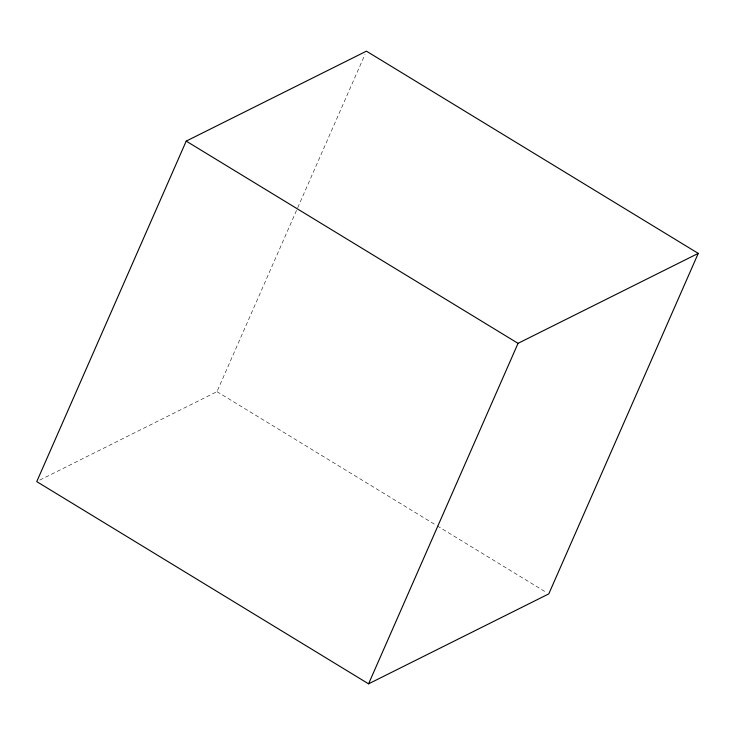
<?xml version="1.0" encoding="UTF-8"?>
<svg xmlns="http://www.w3.org/2000/svg" width="735" height="735" viewBox="0 0 735 735"><rect width="100%" height="100%" fill="white"/><g stroke="black" fill="none" stroke-linecap="round" stroke-linejoin="round"><path stroke-width="0.55" stroke-dasharray="3.67 2.76" d="M39.819 480.074L216.963 391.663L297.234 208.804M297.693 207.748L365.047 54.316M216.963 391.663L436.222 525.286M437.196 525.883L546.822 592.695"/><path stroke-width="1.1" d="M186.212 141.111L36.75 481.609L368.575 683.835L548.788 593.889L698.25 253.391L366.425 51.165L186.212 141.111L518.037 343.337L698.25 253.391M368.575 683.835L518.037 343.337"/></g></svg>
